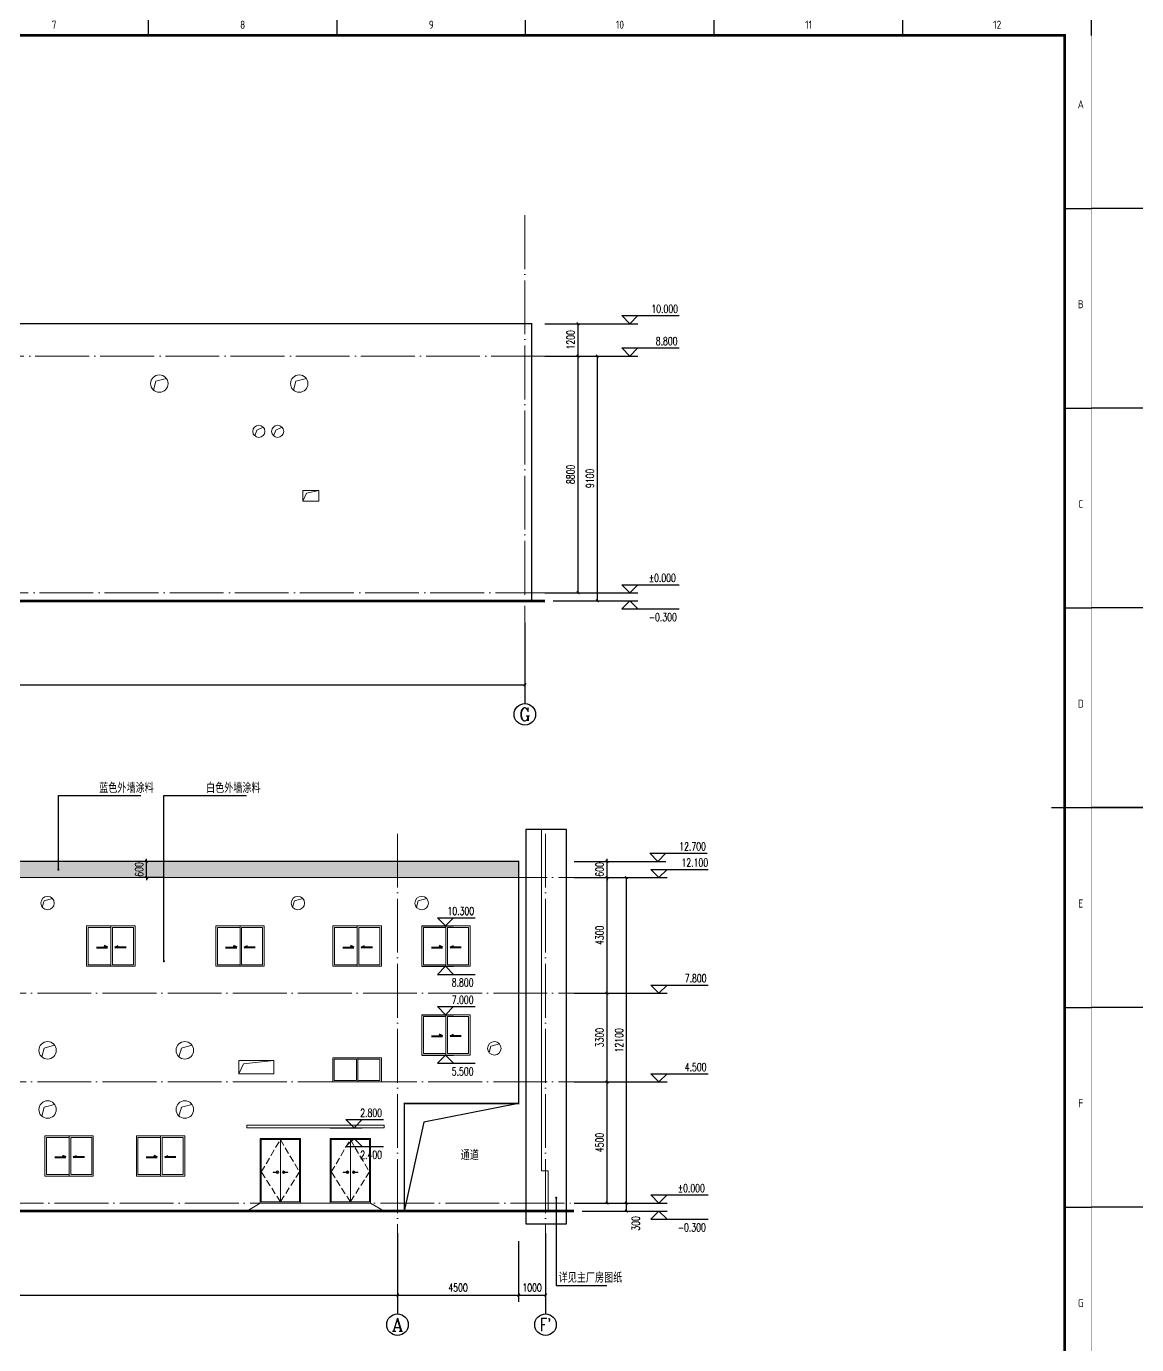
# Model space of a CAD drawing. Extents: x 238398 to 585159, y -66832 to 191741.
# Drawn here: x 409461 to 450708, y -27378 to 21619 of the extents above; entities that cross this region are included whole.
import ezdxf
from ezdxf.enums import TextEntityAlignment as Align

# ---------------------------------------------------------------- set-up
doc = ezdxf.new("R2010")
doc.units = 0
doc.header["$LTSCALE"] = 1000
doc.header["$MEASUREMENT"] = 0
doc.linetypes.add('DASH', pattern=[0.35, 0.25, -0.1])
doc.linetypes.add('DOTE', pattern=[2.42, 2, -0.2, 0.02, -0.2])
for name, color, linetype in [('AXIS', 3, 'Continuous'), ('AXIS_TEXT', 7, 'Continuous'), ('DIM_ELEV', 3, 'Continuous'), ('DIM_LEAD', 3, 'Continuous'), ('PUB_DIM', 76, 'Continuous'), ('压型钢板', 3, 'Continuous'), ('填充', 8, 'Continuous')]:
    doc.layers.add(name, color=color, linetype=linetype)
for name, color, linetype, lineweight in [('DOTE', 18, 'DOTE', 13), ('PUB_HATCH', 252, 'Continuous', 5), ('PUB_TEXT', 7, 'Continuous', 20), ('WALL', 4, 'Continuous', 40), ('立面1线', 52, 'Continuous', 20), ('立面窗线', 137, 'Continuous', 15)]:
    doc.layers.add(name, color=color, linetype=linetype, lineweight=lineweight)
doc.styles.add('_TCH_AXIS', font='complex.shx', dxfattribs={"bigfont": 'gbcbig.shx'})
doc.styles.add('_TCH_DIM', font='SIMPLEX', dxfattribs={"bigfont": 'GBCBIG'})
doc.styles.add('_TCH_DIM_T3', font='SIMPLEX', dxfattribs={"width": 0.705882, "bigfont": 'GBCBIG'})
doc.styles.get("Standard").update_dxf_attribs({"font": 'gbenor.shx', "bigfont": 'gbcbig.shx'})
doc.styles.add('TK', font='GEDITXT.SHX', dxfattribs={"width": 0.85, "height": 3.5, "bigfont": 'hztxt1.shx'})
doc.dimstyles.new('_TCH_ARCH&&100', dxfattribs={"dimtxt": 297.5, "dimasz": 100, "dimexe": 250, "dimexo": 300, "dimgap": 126.25, "dimtad": 1, "dimdec": 0, "dimzin": 0, "dimdsep": 46, "dimtxsty": '_TCH_DIM_T3', "dimblk": 'ARCHTICK', "dimcen": 0.09, "dimazin": 2, "dimtfac": 1, "dimtdec": 0, "dimtix": 1, "dimtmove": 2, "dimatfit": 3, "dimfxl": 1, "dimtolj": 1, "dimtzin": 0, "dimarcsym": 0})

# ---------------------------------------------------------------- blocks, each defined once
blk = doc.blocks.new('GEDI_WK_A1')
at = {"color": 3}
for p, q in [((0, 584), (0, 594)), ((490.58, 584), (490.58, 594)), ((560.67, 584), (560.67, 594)), ((630.75, 584), (630.75, 594)), ((700.83, 584), (700.83, 594)), ((770.92, 584), (770.92, 594)), ((25, 519.75), (0, 519.75)), ((831, 519.75), (841, 519.75)), ((25, 445.5), (0, 445.5)), ((831, 445.5), (841, 445.5)), ((25, 371.25), (0, 371.25)), ((831, 371.25), (841, 371.25)), ((25, 297), (0, 297)), ((831, 297), (841, 297)), ((25, 222.75), (0, 222.75)), ((831, 222.75), (841, 222.75)), ((25, 148.5), (0, 148.5)), ((831, 148.5), (841, 148.5))]:
    blk.add_line(p, q, dxfattribs=at)
for points, const_width in [([(0, 0), (841, 0), (841, 594), (0, 594)], 0.1), ([(25, 10), (831, 10), (831, 584), (25, 584)], 1)]:
    blk.add_lwpolyline(points, close=True, dxfattribs=dict(at, const_width=const_width))
at = {"color": 3, "const_width": 0.5}
for points in [[(30, 297), (0, 297)], [(826, 297), (841, 297)]]:
    blk.add_lwpolyline(points, dxfattribs=at)
at = {"color": 3}
for s, p in [('7', (455.54, 588)), ('8', (525.62, 588)), ('9', (595.71, 588)), ('10', (665.79, 588)), ('11', (735.88, 588)), ('12', (805.96, 588))]:
    blk.add_text(s, height=3, dxfattribs=at).set_placement(p, align=Align.MIDDLE)
for s, p in [('A', (837, 556.88)), ('B', (837, 482.62)), ('C', (837, 408.38)), ('D', (837, 334.12)), ('E', (837, 259.88)), ('F', (837, 185.62)), ('G', (837, 111.38))]:
    blk.add_text(s, height=3, dxfattribs=at).set_placement(p, align=Align.CENTER)
blk = doc.blocks.new('CEEC_TK_A1')
blk.add_blockref('GEDI_WK_A1', (0, 0))
at = {"style": 'TK', "width": 0.85}
for tag, height, p in [('PROJECTNAME', 4.75, (776, 44)), ('PHASE', 4, (818, 44)), ('DRAWINGNAME', 4.75, (786, 31))]:
    blk.add_attdef(tag, text='', height=height, dxfattribs=at).set_placement(p, align=Align.MIDDLE_CENTER)
for tag, p, height in [('APPROVE', (663, 32.75), 3.5), ('DESIGN', (708, 32.75), 3.5), ('REVIEW1', (663, 25.75), 3.5), ('DRAW', (708, 25.75), 3.5), ('REVIEW2', (663, 18.75), 3.5), ('PROPORTION', (708, 18.75), 3.5), ('DRAWINGNUMBER', (758, 18.5), 4), ('CHECK', (663, 11.75), 3.5), ('DATE', (708, 11.75), 3.5), ('VERSION', (824, 11.75), 3.5)]:
    blk.add_attdef(tag, p, '', height=height, dxfattribs=at)
blk = doc.blocks.new('TCVFASDA')
at = {"layer": 'WALL', "color": 8}
for p, q in [((392589, 5656), (393002, 5656)), ((393002, 5656), (392878, 5714)), ((393276, 5656), (393400, 5714)), ((393690, 5656), (393276, 5656))]:
    blk.add_line(p, q, dxfattribs=at)
at = {"layer": '立面窗线'}
for p, q in [((393124, 6453), (393124, 4953)), ((393184, 6393), (393184, 5013))]:
    blk.add_line(p, q, dxfattribs=at)
blk.add_lwpolyline([(394024, 4953), (392224, 4953), (392224, 6453), (394024, 6453)], close=True, dxfattribs=at)
for points in [[(393124, 5013), (392284, 5013), (392284, 6393), (393124, 6393)], [(393184, 6393), (393964, 6393), (393964, 5013), (393184, 5013)]]:
    blk.add_lwpolyline(points, dxfattribs=at)
blk = doc.blocks.new('rtadsvdas')
at = {"layer": '立面窗线'}
for p, q in [((389917, -3893), (389917, -6203)), ((391337, -3893), (389917, -3893)), ((390627, -3893), (390627, -6203)), ((391337, -6203), (391337, -3893)), ((389917, -6203), (391337, -6203))]:
    blk.add_line(p, q, dxfattribs=at)
for points in [[(389877, -6253), (391377, -6253), (391377, -3853), (389877, -3853)], [(390518, -5114), (390361, -5114), (390361, -5102), (390518, -5102)], [(390748, -5114), (390905, -5114), (390905, -5102), (390748, -5102)]]:
    blk.add_lwpolyline(points, close=True, dxfattribs=at)
at = {"layer": '立面窗线', "linetype": 'DASH'}
blk.add_lwpolyline([(390627, -3893), (391337, -5098), (390627, -6203), (389917, -5098), (390627, -3893)], dxfattribs=at)
at = {"layer": '立面窗线'}
for centre in [(390518, -5108), (390748, -5108)]:
    blk.add_circle(centre, 46.4, dxfattribs=at)
blk = doc.blocks.new('_ArchTick')
at = {"color": 0, "linetype": 'ByBlock', "const_width": 0.4}
blk.add_lwpolyline([(-0.5, -0.5), (0.5, 0.5)], dxfattribs=at)
blk = doc.blocks.new('*D82')
at = {"layer": 'Defpoints', "color": 0, "transparency": 16777216}
for p in [(413925, -9416), (414825, -9416), (414825, -10016)]:
    blk.add_point(p, dxfattribs=at)
at = {"layer": 'PUB_DIM', "color": 0, "lineweight": -2, "transparency": 16777216}
for p, q in [((414525, -9416), (413675, -9416)), ((413925, -9416), (413925, -9316)), ((413925, -10016), (413925, -9416)), ((414525, -10016), (413675, -10016)), ((413925, -10016), (413925, -10116))]:
    blk.add_line(p, q, dxfattribs=at)
at = {"layer": 'PUB_DIM', "color": 0, "lineweight": -2, "transparency": 16777216, "xscale": 100, "yscale": 100, "zscale": 100}
for p, rotation in [((413925, -9416), 270), ((413925, -10016), 90)]:
    blk.add_blockref('_ArchTick', p, dxfattribs=dict(at, rotation=rotation))
at = {"layer": 'PUB_DIM', "color": 0, "transparency": 16777216, "insert": (413650, -9716), "char_height": 297.5, "attachment_point": 5, "rotation": 90, "style": '_TCH_DIM_T3'}
blk.add_mtext('\\A1;600', dxfattribs=at)
blk = doc.blocks.new('*D354')
at = {"layer": 'Defpoints', "color": 0, "transparency": 16777216}
for p in [(429506, -17616), (431034, -17616), (429506, -22116)]:
    blk.add_point(p, dxfattribs=at)
at = {"layer": 'PUB_DIM', "color": 0, "lineweight": -2, "transparency": 16777216}
for p, q in [((429806, -17616), (431284, -17616)), ((431034, -22116), (431034, -17616)), ((429806, -22116), (431284, -22116))]:
    blk.add_line(p, q, dxfattribs=at)
at = {"layer": 'PUB_DIM', "color": 0, "lineweight": -2, "transparency": 16777216, "xscale": 100, "yscale": 100, "zscale": 100}
for p, rotation in [((431034, -17616), 90), ((431034, -22116), 270)]:
    blk.add_blockref('_ArchTick', p, dxfattribs=dict(at, rotation=rotation))
at = {"layer": 'PUB_DIM', "color": 0, "transparency": 16777216, "insert": (430759, -19866), "char_height": 297.5, "attachment_point": 5, "rotation": 90, "style": '_TCH_DIM_T3'}
blk.add_mtext('\\A1;4500', dxfattribs=at)
blk = doc.blocks.new('*D355')
at = {"layer": 'Defpoints', "color": 0, "transparency": 16777216}
for p in [(429506, -14316), (431034, -14316), (429506, -17616)]:
    blk.add_point(p, dxfattribs=at)
at = {"layer": 'PUB_DIM', "color": 0, "lineweight": -2, "transparency": 16777216}
for p, q in [((429806, -14316), (431284, -14316)), ((431034, -17616), (431034, -14316)), ((429806, -17616), (431284, -17616))]:
    blk.add_line(p, q, dxfattribs=at)
at = {"layer": 'PUB_DIM', "color": 0, "lineweight": -2, "transparency": 16777216, "xscale": 100, "yscale": 100, "zscale": 100}
for p, rotation in [((431034, -14316), 90), ((431034, -17616), 270)]:
    blk.add_blockref('_ArchTick', p, dxfattribs=dict(at, rotation=rotation))
at = {"layer": 'PUB_DIM', "color": 0, "transparency": 16777216, "insert": (430759, -15966), "char_height": 297.5, "attachment_point": 5, "rotation": 90, "style": '_TCH_DIM_T3'}
blk.add_mtext('\\A1;3300', dxfattribs=at)
blk = doc.blocks.new('*D356')
at = {"layer": 'Defpoints', "color": 0, "transparency": 16777216}
for p in [(429506, -10016), (431034, -10016), (429506, -14316)]:
    blk.add_point(p, dxfattribs=at)
at = {"layer": 'PUB_DIM', "color": 0, "lineweight": -2, "transparency": 16777216}
for p, q in [((429806, -10016), (431284, -10016)), ((431034, -14316), (431034, -10016)), ((429806, -14316), (431284, -14316))]:
    blk.add_line(p, q, dxfattribs=at)
at = {"layer": 'PUB_DIM', "color": 0, "lineweight": -2, "transparency": 16777216, "xscale": 100, "yscale": 100, "zscale": 100}
for p, rotation in [((431034, -10016), 90), ((431034, -14316), 270)]:
    blk.add_blockref('_ArchTick', p, dxfattribs=dict(at, rotation=rotation))
at = {"layer": 'PUB_DIM', "color": 0, "transparency": 16777216, "insert": (430759, -12166), "char_height": 297.5, "attachment_point": 5, "rotation": 90, "style": '_TCH_DIM_T3'}
blk.add_mtext('\\A1;4300', dxfattribs=at)
blk = doc.blocks.new('*D357')
at = {"layer": 'Defpoints', "color": 0, "transparency": 16777216}
for p in [(429506, -9416), (431034, -9416), (429506, -10016)]:
    blk.add_point(p, dxfattribs=at)
at = {"layer": 'PUB_DIM', "color": 0, "lineweight": -2, "transparency": 16777216}
for p, q in [((429806, -9416), (431284, -9416)), ((431034, -9416), (431034, -9316)), ((431034, -10016), (431034, -9416)), ((429806, -10016), (431284, -10016)), ((431034, -10016), (431034, -10116))]:
    blk.add_line(p, q, dxfattribs=at)
at = {"layer": 'PUB_DIM', "color": 0, "lineweight": -2, "transparency": 16777216, "xscale": 100, "yscale": 100, "zscale": 100}
for p, rotation in [((431034, -9416), 270), ((431034, -10016), 90)]:
    blk.add_blockref('_ArchTick', p, dxfattribs=dict(at, rotation=rotation))
at = {"layer": 'PUB_DIM', "color": 0, "transparency": 16777216, "insert": (430759, -9716), "char_height": 297.5, "attachment_point": 5, "rotation": 90, "style": '_TCH_DIM_T3'}
blk.add_mtext('\\A1;600', dxfattribs=at)
blk = doc.blocks.new('*D358')
at = {"layer": 'AXIS', "color": 0, "lineweight": -2, "transparency": 16777216}
for p, q in [((430106, -22116), (432003, -22116)), ((430106, -22416), (432003, -22416)), ((431753, -22416), (431753, -22116))]:
    blk.add_line(p, q, dxfattribs=at)
at = {"layer": 'Defpoints', "color": 0, "transparency": 16777216}
for p in [(429806, -22116), (429806, -22416), (431753, -22116)]:
    blk.add_point(p, dxfattribs=at)
at = {"layer": 'AXIS', "color": 0, "lineweight": -2, "transparency": 16777216, "xscale": 100, "yscale": 100, "zscale": 100}
for p, rotation in [((431753, -22116), 90), ((431753, -22416), 270)]:
    blk.add_blockref('_ArchTick', p, dxfattribs=dict(at, rotation=rotation))
at = {"layer": 'AXIS', "color": 0, "transparency": 16777216, "insert": (432098, -22874), "char_height": 297.5, "attachment_point": 5, "rotation": 90, "style": '_TCH_DIM_T3'}
blk.add_mtext('\\A1;300', dxfattribs=at)
blk = doc.blocks.new('*D359')
at = {"layer": 'AXIS', "color": 0, "lineweight": -2, "transparency": 16777216}
for p, q in [((430106, -10016), (432003, -10016)), ((431753, -22116), (431753, -10016)), ((430106, -22116), (432003, -22116))]:
    blk.add_line(p, q, dxfattribs=at)
at = {"layer": 'Defpoints', "color": 0, "transparency": 16777216}
for p in [(429806, -10016), (431753, -10016), (429806, -22116)]:
    blk.add_point(p, dxfattribs=at)
at = {"layer": 'AXIS', "color": 0, "lineweight": -2, "transparency": 16777216, "xscale": 100, "yscale": 100, "zscale": 100}
for p, rotation in [((431753, -10016), 90), ((431753, -22116), 270)]:
    blk.add_blockref('_ArchTick', p, dxfattribs=dict(at, rotation=rotation))
at = {"layer": 'AXIS', "color": 0, "transparency": 16777216, "insert": (431478, -16066), "char_height": 297.5, "attachment_point": 5, "rotation": 90, "style": '_TCH_DIM_T3'}
blk.add_mtext('\\A1;12100', dxfattribs=at)
blk = doc.blocks.new('*D370')
at = {"layer": 'AXIS', "color": 0, "lineweight": -2, "transparency": 16777216}
for p, q in [((384481, -853), (384481, -3103)), ((427981, -853), (427981, -3103)), ((384481, -2853), (427981, -2853))]:
    blk.add_line(p, q, dxfattribs=at)
at = {"layer": 'Defpoints', "color": 0, "transparency": 16777216}
for p in [(384481, -553), (427981, -553), (427981, -2853)]:
    blk.add_point(p, dxfattribs=at)
at = {"layer": 'AXIS', "color": 0, "lineweight": -2, "transparency": 16777216, "xscale": 100, "yscale": 100, "zscale": 100, "rotation": 180}
blk.add_blockref('_ArchTick', (384481, -2853), dxfattribs=at)
at = {"layer": 'AXIS', "color": 0, "lineweight": -2, "transparency": 16777216, "xscale": 100, "yscale": 100, "zscale": 100}
blk.add_blockref('_ArchTick', (427981, -2853), dxfattribs=at)
at = {"layer": 'AXIS', "color": 0, "transparency": 16777216, "insert": (406231, -2578), "char_height": 297.5, "attachment_point": 5, "style": '_TCH_DIM_T3'}
blk.add_mtext('\\A1;43500', dxfattribs=at)
blk = doc.blocks.new('*D371')
at = {"layer": 'Defpoints', "color": 0, "transparency": 16777216}
for p in [(428428, 9367), (429956, 9367), (428428, 567)]:
    blk.add_point(p, dxfattribs=at)
at = {"layer": 'PUB_DIM', "color": 0, "lineweight": -2, "transparency": 16777216}
for p, q in [((428728, 9367), (430206, 9367)), ((429956, 567), (429956, 9367)), ((428728, 567), (430206, 567))]:
    blk.add_line(p, q, dxfattribs=at)
at = {"layer": 'PUB_DIM', "color": 0, "lineweight": -2, "transparency": 16777216, "xscale": 100, "yscale": 100, "zscale": 100}
for p, rotation in [((429956, 9367), 90), ((429956, 567), 270)]:
    blk.add_blockref('_ArchTick', p, dxfattribs=dict(at, rotation=rotation))
at = {"layer": 'PUB_DIM', "color": 0, "transparency": 16777216, "insert": (429681, 4967), "char_height": 297.5, "attachment_point": 5, "rotation": 90, "style": '_TCH_DIM_T3'}
blk.add_mtext('\\A1;8800', dxfattribs=at)
blk = doc.blocks.new('*D372')
at = {"layer": 'Defpoints', "color": 0, "transparency": 16777216}
for p in [(428428, 10567), (429956, 10567), (428428, 9367)]:
    blk.add_point(p, dxfattribs=at)
at = {"layer": 'PUB_DIM', "color": 0, "lineweight": -2, "transparency": 16777216}
for p, q in [((428728, 10567), (430206, 10567)), ((429956, 9367), (429956, 10567)), ((428728, 9367), (430206, 9367))]:
    blk.add_line(p, q, dxfattribs=at)
at = {"layer": 'PUB_DIM', "color": 0, "lineweight": -2, "transparency": 16777216, "xscale": 100, "yscale": 100, "zscale": 100}
for p, rotation in [((429956, 10567), 90), ((429956, 9367), 270)]:
    blk.add_blockref('_ArchTick', p, dxfattribs=dict(at, rotation=rotation))
at = {"layer": 'PUB_DIM', "color": 0, "transparency": 16777216, "insert": (429681, 9967), "char_height": 297.5, "attachment_point": 5, "rotation": 90, "style": '_TCH_DIM_T3'}
blk.add_mtext('\\A1;1200', dxfattribs=at)
blk = doc.blocks.new('*D373')
at = {"layer": 'AXIS', "color": 0, "lineweight": -2, "transparency": 16777216}
for p, q in [((429028, 9367), (430925, 9367)), ((430675, 267), (430675, 9367)), ((429028, 267), (430925, 267))]:
    blk.add_line(p, q, dxfattribs=at)
at = {"layer": 'Defpoints', "color": 0, "transparency": 16777216}
for p in [(428728, 9367), (430675, 9367), (428728, 267)]:
    blk.add_point(p, dxfattribs=at)
at = {"layer": 'AXIS', "color": 0, "lineweight": -2, "transparency": 16777216, "xscale": 100, "yscale": 100, "zscale": 100}
for p, rotation in [((430675, 9367), 90), ((430675, 267), 270)]:
    blk.add_blockref('_ArchTick', p, dxfattribs=dict(at, rotation=rotation))
at = {"layer": 'AXIS', "color": 0, "transparency": 16777216, "insert": (430400, 4817), "char_height": 297.5, "attachment_point": 5, "rotation": 90, "style": '_TCH_DIM_T3'}
blk.add_mtext('\\A1;9100', dxfattribs=at)
blk = doc.blocks.new('*D374')
at = {"layer": 'AXIS', "color": 0, "lineweight": -2, "transparency": 16777216}
for p, q in [((427748, -23535), (427748, -25785)), ((428748, -23535), (428748, -25785)), ((427748, -25535), (428748, -25535))]:
    blk.add_line(p, q, dxfattribs=at)
at = {"layer": 'Defpoints', "color": 0, "transparency": 16777216}
for p in [(427748, -23235), (428748, -23235), (428748, -25535)]:
    blk.add_point(p, dxfattribs=at)
at = {"layer": 'AXIS', "color": 0, "lineweight": -2, "transparency": 16777216, "xscale": 100, "yscale": 100, "zscale": 100, "rotation": 180}
blk.add_blockref('_ArchTick', (427748, -25535), dxfattribs=at)
at = {"layer": 'AXIS', "color": 0, "lineweight": -2, "transparency": 16777216, "xscale": 100, "yscale": 100, "zscale": 100}
blk.add_blockref('_ArchTick', (428748, -25535), dxfattribs=at)
at = {"layer": 'AXIS', "color": 0, "transparency": 16777216, "insert": (428248, -25260), "char_height": 297.5, "attachment_point": 5, "style": '_TCH_DIM_T3'}
blk.add_mtext('\\A1;1000', dxfattribs=at)
blk = doc.blocks.new('*D375')
at = {"layer": 'AXIS', "color": 0, "lineweight": -2, "transparency": 16777216}
for p, q in [((423248, -23535), (423248, -25785)), ((427748, -23535), (427748, -25785)), ((423248, -25535), (427748, -25535))]:
    blk.add_line(p, q, dxfattribs=at)
at = {"layer": 'Defpoints', "color": 0, "transparency": 16777216}
for p in [(423248, -23235), (427748, -23235), (427748, -25535)]:
    blk.add_point(p, dxfattribs=at)
at = {"layer": 'AXIS', "color": 0, "lineweight": -2, "transparency": 16777216, "xscale": 100, "yscale": 100, "zscale": 100, "rotation": 180}
blk.add_blockref('_ArchTick', (423248, -25535), dxfattribs=at)
at = {"layer": 'AXIS', "color": 0, "lineweight": -2, "transparency": 16777216, "xscale": 100, "yscale": 100, "zscale": 100}
blk.add_blockref('_ArchTick', (427748, -25535), dxfattribs=at)
at = {"layer": 'AXIS', "color": 0, "transparency": 16777216, "insert": (425498, -25260), "char_height": 297.5, "attachment_point": 5, "style": '_TCH_DIM_T3'}
blk.add_mtext('\\A1;4500', dxfattribs=at)
blk = doc.blocks.new('*D376')
at = {"layer": 'AXIS', "color": 0, "lineweight": -2, "transparency": 16777216}
for p, q in [((379748, -23535), (379748, -25785)), ((423248, -23535), (423248, -25785)), ((379748, -25535), (423248, -25535))]:
    blk.add_line(p, q, dxfattribs=at)
at = {"layer": 'Defpoints', "color": 0, "transparency": 16777216}
for p in [(379748, -23235), (423248, -23235), (423248, -25535)]:
    blk.add_point(p, dxfattribs=at)
at = {"layer": 'AXIS', "color": 0, "lineweight": -2, "transparency": 16777216, "xscale": 100, "yscale": 100, "zscale": 100, "rotation": 180}
blk.add_blockref('_ArchTick', (379748, -25535), dxfattribs=at)
at = {"layer": 'AXIS', "color": 0, "lineweight": -2, "transparency": 16777216, "xscale": 100, "yscale": 100, "zscale": 100}
blk.add_blockref('_ArchTick', (423248, -25535), dxfattribs=at)
at = {"layer": 'AXIS', "color": 0, "transparency": 16777216, "insert": (401498, -25260), "char_height": 297.5, "attachment_point": 5, "style": '_TCH_DIM_T3'}
blk.add_mtext('\\A1;43500', dxfattribs=at)

msp = doc.modelspace()

# ---------------------------------------------------------------- hatches: boundary and pattern name
at = {"layer": '填充'}
h = msp.add_hatch(dxfattribs=at)
h.set_pattern_fill('松散材料', color=256, scale=30, style=0)
h.set_pattern_definition([(0, (0, 0), (28.125, 56.25), [0, -56.25])])
h.paths.add_polyline_path([(427748.4, -10015.8), (427748.4, -9415.8), (401902.5, -9415.8), (401902.5, -10015.8)])

# ---------------------------------------------------------------- linework, layer by layer
at = {"layer": 'AXIS'}
for p, q in [((427980.6, -552.8), (427980.6, -3552.8)), ((423248.4, -23235.3), (423248.4, -26235.3)), ((428748.4, -23235.3), (428748.4, -26235.3))]:
    msp.add_line(p, q, dxfattribs=at)
msp.add_lwpolyline([(428021.6, -22885.4), (429521.1, -22885.4), (429521.1, -8237.1), (428021.6, -8237.1)], close=True, dxfattribs=at)
for centre in [(427980.6, -3952.8), (423248.4, -26635.3), (428748.4, -26635.3)]:
    msp.add_circle(centre, 400, dxfattribs=at)
at = {"layer": 'DIM_ELEV'}
for p, q in [((431883.4, 10566.8), (431583.4, 10866.8)), ((431583.4, 10866.8), (433711.6, 10866.8)), ((431883.4, 10566.8), (432183.4, 10866.8)), ((429998.5, 10566.8), (432183.4, 10566.8)), ((429998.5, 9366.8), (432183.4, 9366.8)), ((431883.4, 9366.8), (431583.4, 9666.8)), ((431583.4, 9666.8), (433711.6, 9666.8)), ((431883.4, 9366.8), (432183.4, 9666.8)), ((429998.5, 566.8), (432183.4, 566.8)), ((431883.4, 566.8), (431583.4, 866.8)), ((431583.4, 866.8), (433711.6, 866.8)), ((431883.4, 566.8), (432183.4, 866.8)), ((429998.5, 266.8), (432183.4, 266.8)), ((431883.4, 266.8), (431583.4, -33.2)), ((431883.4, 266.8), (432183.4, -33.2)), ((431583.4, -33.2), (433711.6, -33.2)), ((432918.9, -9415.8), (432618.9, -9115.8)), ((432618.9, -9115.8), (434747.1, -9115.8)), ((432918.9, -9415.8), (433218.9, -9115.8)), ((431034, -9415.8), (433218.9, -9415.8)), ((432961.2, -10015.8), (432661.2, -9715.8)), ((432661.2, -9715.8), (434789.4, -9715.8)), ((432961.2, -10015.8), (433261.2, -9715.8)), ((431076.4, -10015.8), (433261.2, -10015.8)), ((425033.6, -11815.8), (424733.6, -11515.8)), ((424733.6, -11515.8), (426133.9, -11515.8)), ((425033.6, -11815.8), (425333.6, -11515.8)), ((424148.7, -11815.8), (425333.6, -11815.8)), ((424148.7, -13315.8), (425333.6, -13315.8)), ((425033.6, -13315.8), (424733.6, -13615.8)), ((424733.6, -13615.8), (426133.9, -13615.8)), ((425033.6, -13315.8), (425333.6, -13615.8)), ((432961.2, -14315.8), (432661.2, -14015.8)), ((432661.2, -14015.8), (434789.4, -14015.8)), ((432961.2, -14315.8), (433261.2, -14015.8)), ((431076.4, -14315.8), (433261.2, -14315.8)), ((424148.7, -15115.8), (425333.6, -15115.8)), ((425033.6, -15115.8), (424733.6, -14815.8)), ((424733.6, -14815.8), (426133.9, -14815.8)), ((425033.6, -15115.8), (425333.6, -14815.8)), ((424148.7, -16615.8), (425333.6, -16615.8)), ((425033.6, -16615.8), (424733.6, -16915.8)), ((425033.6, -16615.8), (425333.6, -16915.8)), ((424733.6, -16915.8), (426133.9, -16915.8)), ((431076.4, -17615.8), (433261.2, -17615.8)), ((432961.2, -17615.8), (432661.2, -17315.8)), ((432661.2, -17315.8), (434789.4, -17315.8)), ((432961.2, -17615.8), (433261.2, -17315.8)), ((421633.3, -19315.8), (421333.3, -19015.8)), ((421333.3, -19015.8), (422733.6, -19015.8)), ((421633.3, -19315.8), (421933.3, -19015.8)), ((420748.4, -19315.8), (421933.3, -19315.8)), ((420748.4, -19715.8), (421933.3, -19715.8)), ((421633.3, -19715.8), (421333.3, -20015.8)), ((421333.3, -20015.8), (422733.6, -20015.8)), ((421633.3, -19715.8), (421933.3, -20015.8)), ((432961.2, -22115.8), (432661.2, -21815.8)), ((432661.2, -21815.8), (434789.4, -21815.8)), ((432961.2, -22115.8), (433261.2, -21815.8)), ((431076.4, -22115.8), (433261.2, -22115.8)), ((431076.4, -22415.8), (433261.2, -22415.8)), ((432961.2, -22415.8), (432661.2, -22715.8)), ((432961.2, -22415.8), (433261.2, -22715.8)), ((432661.2, -22715.8), (434789.4, -22715.8))]:
    msp.add_line(p, q, dxfattribs=at)
at = {"layer": 'DIM_LEAD'}
for p, q in [((410650.4, -9721.1), (410650.4, -6973.1)), ((410650.4, -6973.1), (413708.4, -6973.1)), ((414570.4, -13128.8), (414570.4, -6973.1)), ((414570.4, -13128.8), (414570.4, -6973.1)), ((414570.4, -6973.1), (417633.7, -6973.1)), ((429144.6, -21920.8), (429144.6, -25176.5)), ((429144.6, -25176.5), (431020.1, -25176.5))]:
    msp.add_line(p, q, dxfattribs=at)
at = {"layer": 'DIM_LEAD', "const_width": 40}
for points in [[(410650.4, -9741.1, 1), (410650.4, -9701.1, 1)], [(414570.4, -13148.8, 1), (414570.4, -13108.8, 1)], [(414570.4, -13148.8, 1), (414570.4, -13108.8, 1)], [(429144.6, -21900.8, 1), (429144.6, -21940.8, 1)]]:
    msp.add_lwpolyline(points, format="xyb", close=True, dxfattribs=at)
at = {"layer": 'DOTE'}
for p, q in [((427980.6, 14595.9), (427980.6, -552.8)), ((428728, 9366.8), (405826.5, 9366.8)), ((428884.4, 566.8), (377923.2, 566.8)), ((423248.4, -8386.6), (423248.4, -23235.3)), ((428748.4, -8386.6), (428748.4, -23235.3)), ((402611.8, -10015.8), (429805.8, -10015.8)), ((402611.8, -14315.8), (429805.8, -14315.8)), ((402611.8, -17615.8), (429805.8, -17615.8)), ((379051.1, -22115.8), (429805.8, -22115.8))]:
    msp.add_line(p, q, dxfattribs=at)
at = {"layer": 'PUB_HATCH'}
msp.add_lwpolyline([(428848.4, -22415.8), (428848.4, -20915.8), (428598.4, -20915.8), (428598.4, -8237.1)], dxfattribs=at)
at = {"layer": '压型钢板'}
msp.add_lwpolyline([(427748.4, -18415.8), (424227.8, -19109.1), (423498.4, -22415.8)], dxfattribs=at)
at = {"layer": '立面1线'}
for points, const_width in [([(384230.6, 266.8), (384230.6, 4266.8), (379980.6, 4266.8), (379980.6, 13266.8), (405826.5, 13266.8), (405826.5, 10566.8), (428230.6, 10566.8), (428230.6, 266.8)], 50), ([(428728, 266.8), (377923.2, 266.8)], 100), ([(379498.4, -22415.8), (379498.4, -12115.8), (401902.5, -12115.8), (401902.5, -9415.8), (427748.4, -9415.8), (427748.4, -18415.8), (423498.4, -18415.8), (423498.4, -22415.8)], 50), ([(379001.1, -22415.8), (429805.8, -22415.8)], 100)]:
    msp.add_lwpolyline(points, dxfattribs=dict(at, const_width=const_width))
for points in [[(414661.9, 8532), (414269.7, 8428.3), (414180, 8101.1)], [(419861.9, 8532), (419469.7, 8428.3), (419380, 8101.1)], [(418260.2, 6720.2), (418026.4, 6606.6), (417946.2, 6398.6)], [(418960.2, 6720.2), (418726.4, 6606.6), (418646.2, 6398.6)], [(420330.6, 4366.8), (419871.1, 4265.2), (419730.6, 3966.8)], [(401902.5, -10015.8), (427748.4, -10015.8)], [(410432.5, -10796.6), (410119.7, -10879.3), (410053.2, -11122)], [(419732.5, -10796.6), (419419.7, -10879.3), (419353.2, -11122)], [(424332.5, -10796.6), (424019.7, -10879.3), (423953.2, -11122)], [(410511.9, -16250.6), (410119.7, -16354.3), (410030, -16681.5)], [(415611.9, -16250.6), (415219.7, -16354.3), (415130, -16681.5)], [(427032.5, -16196.6), (426719.7, -16279.3), (426653.2, -16522)], [(418648.4, -16815.8), (417528.2, -16940.6), (417348.4, -17315.8)], [(410511.9, -18450.6), (410119.7, -18554.3), (410030, -18881.5)], [(415611.9, -18450.6), (415219.7, -18554.3), (415130, -18881.5)], [(423498.4, -22415.8), (423498.4, -22415.8), (423498.4, -18415.8), (427748.4, -18415.8)], [(422748.5, -22415.8), (422248.4, -22115.8), (420748.4, -22115.8), (419648.5, -22115.8), (418148.5, -22115.8), (417648.4, -22415.8)]]:
    msp.add_lwpolyline(points, dxfattribs=at)
for points in [[(419730.6, 3966.8), (420330.6, 3966.8), (420330.6, 4366.8), (419730.6, 4366.8)], [(417348.4, -17315.8), (418648.4, -17315.8), (418648.4, -16815.8), (417348.4, -16815.8)], [(417648.4, -19315.8), (417648.4, -19215.8), (422748.4, -19215.8), (422748.4, -19315.8)]]:
    msp.add_lwpolyline(points, close=True, dxfattribs=at)
for centre, radius in [((414398.4, 8341.8), 325), ((419598.4, 8341.8), 325), ((418095.6, 6566.8), 225), ((418795.6, 6566.8), 225), ((410248.4, -10965.8), 250), ((419548.4, -10965.8), 250), ((424148.4, -10965.8), 250), ((410248.4, -16440.8), 325), ((415348.4, -16440.8), 325), ((426848.4, -16365.8), 250), ((410248.4, -18640.8), 325), ((415348.4, -18640.8), 325)]:
    msp.add_circle(centre, radius, dxfattribs=at)
at = {"layer": '立面窗线'}
msp.add_lwpolyline([(420848.4, -17615.8), (422648.4, -17615.8), (422648.4, -16715.8), (420848.4, -16715.8)], close=True, dxfattribs=at)
for points in [[(421723.4, -16765.8), (420898.4, -16765.8), (420898.4, -17565.8), (421723.4, -17565.8)], [(421723.4, -16765.8), (421723.4, -17565.8)], [(421773.4, -16715.8), (421773.4, -17615.8)], [(421773.4, -17565.8), (422598.4, -17565.8), (422598.4, -16765.8), (421773.4, -16765.8)]]:
    msp.add_lwpolyline(points, dxfattribs=at)

# ---------------------------------------------------------------- block references
at = {"xscale": 100, "yscale": 100, "zscale": 100}
for p in [(364934.5, -37119.8), (449034.5, -37119.8)]:
    msp.add_blockref('CEEC_TK_A1', p, dxfattribs=at)
for name, p in [('TCVFASDA', (19474.3, -18269.1)), ('TCVFASDA', (24274.3, -18269.1)), ('TCVFASDA', (28624.3, -18269.1)), ('TCVFASDA', (31924.6, -18269.1)), ('TCVFASDA', (31924.6, -21569.1)), ('TCVFASDA', (17924.2, -26069.1)), ('TCVFASDA', (21323.8, -26069.1)), ('rtadsvdas', (28271.3, -15862.8)), ('rtadsvdas', (30871.2, -15862.8))]:
    msp.add_blockref(name, p)

# ---------------------------------------------------------------- texts
at = {"layer": 'AXIS_TEXT', "style": '_TCH_AXIS'}
for s, p, p2 in [('G', (427772.4, -4195.7), (428188.9, -4195.7)), ('A', (423040.1, -26878.3), (423456.7, -26878.3))]:
    msp.add_text(s, height=485.9, dxfattribs=at).set_placement(p, p2, align=Align.FIT)
at = {"layer": 'AXIS_TEXT', "style": '_TCH_AXIS', "width": 0.84}
msp.add_text("F'", height=480.46, dxfattribs=at).set_placement((428537, -26875.6), (428959.8, -26875.6), align=Align.FIT)
at = {"layer": 'PUB_TEXT', "style": '_TCH_DIM', "width": 0.705882}
for s, p in [('10.000', (432681.6, 10971.8)), ('8.800', (432841.6, 9771.8)), ('%%P0.000', (432581.6, 971.8)), ('-0.300', (432581.6, -488.2)), ('12.700', (433717.1, -9010.8)), ('12.100', (433799.4, -9610.8)), ('10.300', (425103.9, -11410.8)), ('7.800', (433919.4, -13910.8)), ('8.800', (425263.9, -14070.8)), ('7.000', (425263.9, -14710.8)), ('5.500', (425263.9, -17370.8)), ('4.500', (433919.4, -17210.8)), ('2.800', (421863.6, -18910.8)), ('2.400', (421863.6, -20470.8)), ('%%P0.000', (433659.4, -21710.8)), ('-0.300', (433659.4, -23170.8))]:
    msp.add_text(s, height=297.5, dxfattribs=at).set_placement(p)
at = {"layer": 'PUB_TEXT', "style": '_TCH_DIM'}
for s, p in [('蓝色外墙涂料', (412166.1, -6868.1)), ('白色外墙涂料', (416136.1, -6868.1)), ('详见主厂房图纸', (429235.8, -25071.5))]:
    msp.add_text(s, height=337.59, dxfattribs=at).set_placement(p)
at = {"layer": 'PUB_TEXT'}
msp.add_text('通道', height=337.59, dxfattribs=at).set_placement((425598.6, -20516.4))

# ---------------------------------------------------------------- dimensions: what is measured, and where the dimension line sits
at = {"layer": 'AXIS'}
for p1, p2, distance, picture, middle in [((428728, 266.8), (428728, 9366.8), -1947.4, '*D373', (430400.3, 4816.8)), ((384480.6, -552.8), (427980.6, -552.8), -2300, '*D370', (406230.6, -2577.8)), ((429805.8, -22115.8), (429805.8, -10015.8), -1947.4, '*D359', (431478.2, -16065.8)), ((379748.4, -23235.3), (423248.4, -23235.3), -2300, '*D376', (401498.4, -25260.3)), ((423248.4, -23235.3), (427748.4, -23235.3), -2300, '*D375', (425498.4, -25260.3)), ((427748.4, -23235.3), (428748.4, -23235.3), -2300, '*D374', (428248.4, -25260.3))]:
    dim = msp.add_aligned_dim(p1=p1, p2=p2, distance=distance, dimstyle='_TCH_ARCH&&100', dxfattribs=at)
    dim.commit()
    dim.dimension.update_dxf_attribs({"geometry": picture, "text_midpoint": middle})
dim = msp.add_linear_dim(base=(431753.2, -22115.8), p1=(429805.8, -22415.8), p2=(429805.8, -22115.8), angle=90, dimstyle='_TCH_ARCH&&100', dxfattribs=at)
dim.commit()
dim.dimension.update_dxf_attribs({"geometry": '*D358', "text_midpoint": (432098.2, -22874.5), "dimtype": 129})
at = {"layer": 'PUB_DIM'}
for p1, p2, distance, picture, middle in [((428428, 9366.8), (428428, 10566.8), -1528.2, '*D372', (429681.2, 9966.8)), ((428428, 566.8), (428428, 9366.8), -1528.2, '*D371', (429681.2, 4966.8)), ((414825.5, -10015.8), (414825.5, -9415.8), 900.5, '*D82', (413650, -9715.8)), ((429505.8, -10015.8), (429505.8, -9415.8), -1528.2, '*D357', (430759, -9715.8)), ((429505.8, -14315.8), (429505.8, -10015.8), -1528.2, '*D356', (430759, -12165.8)), ((429505.8, -17615.8), (429505.8, -14315.8), -1528.2, '*D355', (430759, -15965.8)), ((429505.8, -22115.8), (429505.8, -17615.8), -1528.2, '*D354', (430759, -19865.8))]:
    dim = msp.add_aligned_dim(p1=p1, p2=p2, distance=distance, dimstyle='_TCH_ARCH&&100', dxfattribs=at)
    dim.commit()
    dim.dimension.update_dxf_attribs({"geometry": picture, "text_midpoint": middle})

doc.saveas('drawing.dxf')
